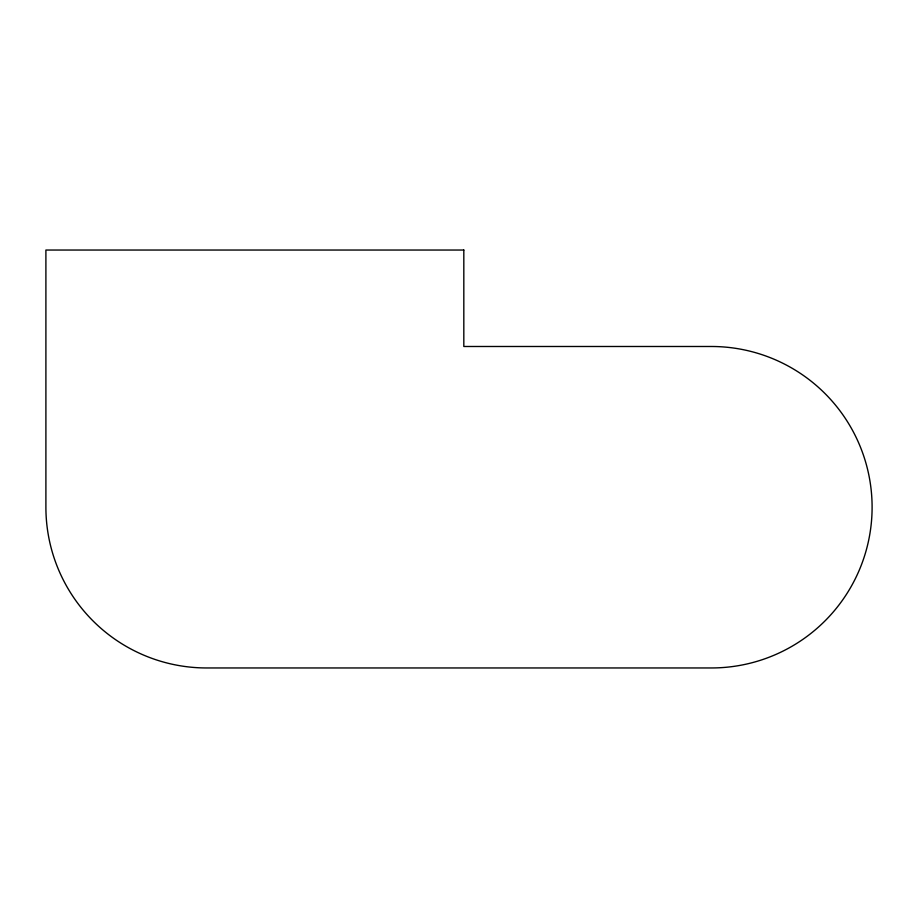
<?xml version="1.0" encoding="UTF-8"?>
<svg xmlns="http://www.w3.org/2000/svg" width="918" height="918" viewBox="0 0 918 918"><rect width="100%" height="100%" fill="white"/><g stroke="black" fill="none" stroke-linecap="round" stroke-linejoin="round"><path stroke-width="1.38" d="M463.819 250.04L45.9 250.04L45.9 507.218A160.742 160.742 0 0 0 206.642 667.96L711.358 667.96A160.742 160.742 0 0 0 872.1 507.218A160.742 160.742 0 0 0 711.358 346.488L463.819 346.488L463.819 250.04"/></g></svg>
